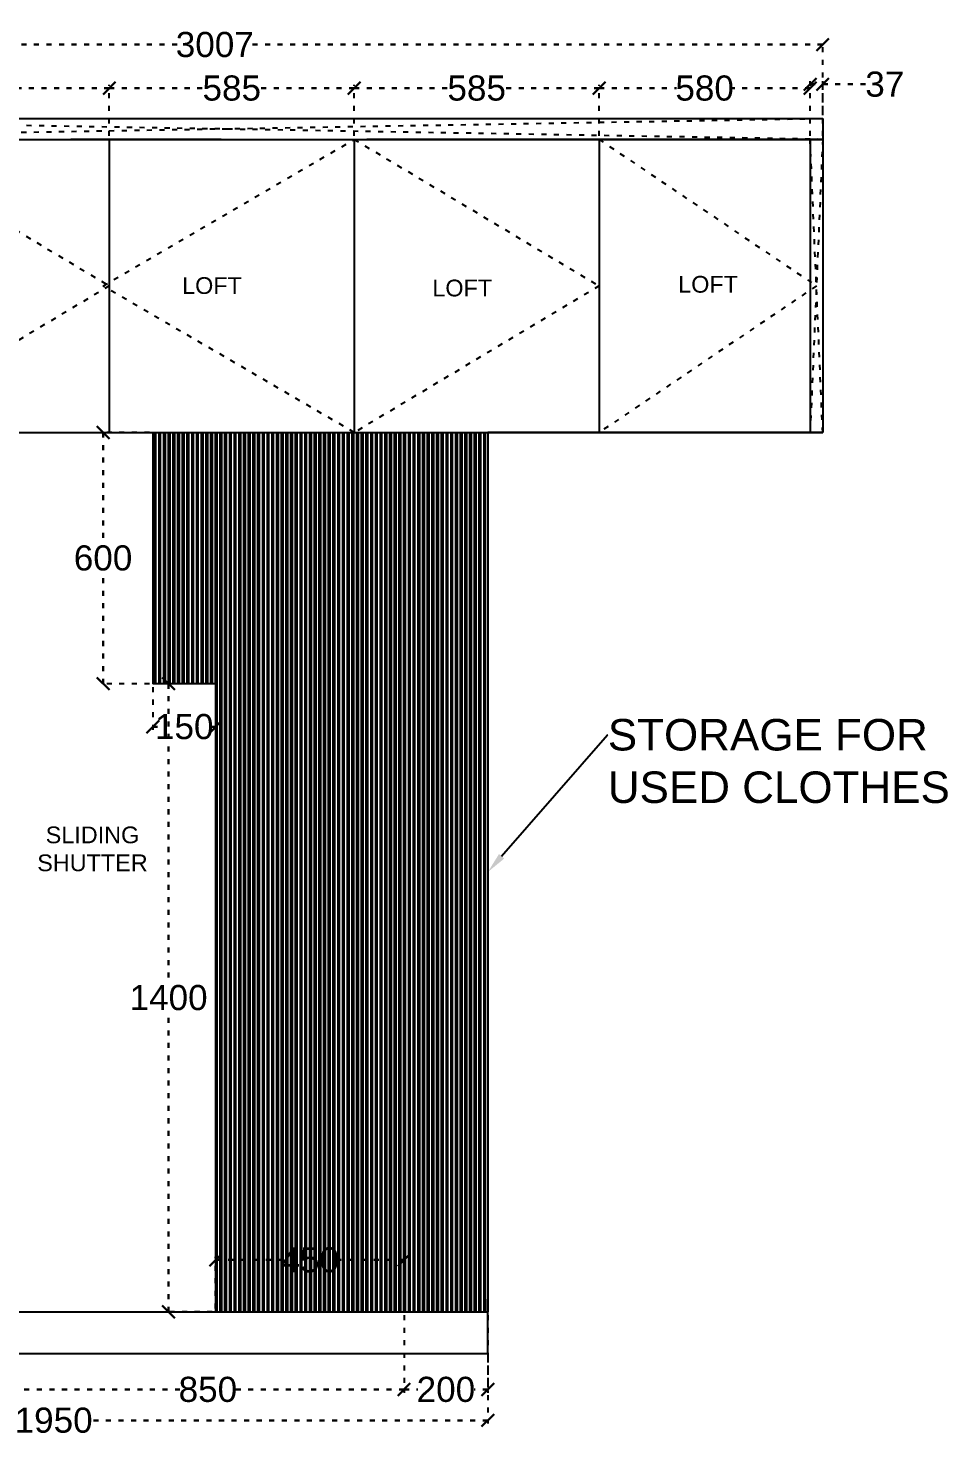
# Model space of a CAD drawing. Header units: millimetres. Extents: x 220712 to 1505573, y -354410 to 241923.
# Drawn here: x 274311 to 276508, y 85103 to 88467 of the extents above; entities that cross this region are included whole.
import ezdxf
from ezdxf import colors
from ezdxf.entities.mleader import LeaderData, LeaderLine
from ezdxf.math import Vec2, Vec3

# ---------------------------------------------------------------- set-up
doc = ezdxf.new("R2010")
doc.units = ezdxf.units.MM
doc.header["$MEASUREMENT"] = 0
doc.linetypes.add('ACAD_ISO03W100', pattern=[30, 12, -18])
doc.layers.add('Walls', color=253, linetype='Continuous')
doc.styles.get("Standard").update_dxf_attribs({"font": 'arial.ttf'})
doc.dimstyles.get("Standard").update_dxf_attribs({"dimtxt": 60, "dimasz": 30, "dimexe": 7.75, "dimexo": 8.13, "dimgap": 0.63, "dimtad": 0, "dimtih": 1, "dimtoh": 1, "dimdec": 0, "dimzin": 0, "dimtxsty": 'Standard', "dimblk": 'OBLIQUE', "dimcen": 2.25, "dimclrd": 1, "dimclre": 1, "dimclrt": 1, "dimadec": 0, "dimazin": 0, "dimtfac": 1, "dimtdec": 0, "dimtofl": 0, "dimtmove": 0, "dimatfit": 3, "dimfxl": 1, "dimtolj": 1, "dimtzin": 0, "dimlwd": 30, "dimarcsym": 0})

# ---------------------------------------------------------------- blocks, each defined once
blk = doc.blocks.new('_Oblique')
at = {"color": 0, "linetype": 'ByBlock', "lineweight": -2}
blk.add_line((-0.5, -0.5), (0.5, 0.5), dxfattribs=at)
blk = doc.blocks.new('*D2123')
at = {"layer": 'Defpoints', "color": 0, "linetype": 'ACAD_ISO03W100', "lineweight": -2, "transparency": 16777216}
for p in [(276178.9, 88333.3), (276178.9, 88201.8), (276208.9, 88201.8)]:
    blk.add_point(p, dxfattribs=at)
at = {"layer": 'Walls', "color": 1, "linetype": 'ACAD_ISO03W100', "lineweight": -2, "transparency": 16777216}
for p, q in [((276178.9, 88209.9), (276178.9, 88341.1)), ((276208.9, 88209.9), (276208.9, 88341.1))]:
    blk.add_line(p, q, dxfattribs=at)
at = {"layer": 'Walls', "color": 1, "linetype": 'ACAD_ISO03W100', "lineweight": 30, "transparency": 16777216}
for p, q in [((276178.9, 88333.3), (276208.9, 88333.3)), ((276208.9, 88333.3), (276313.7, 88333.3))]:
    blk.add_line(p, q, dxfattribs=at)
at = {"layer": 'Walls', "color": 1, "linetype": 'ACAD_ISO03W100', "lineweight": 30, "transparency": 16777216, "xscale": 30, "yscale": 30, "zscale": 30, "rotation": 180}
blk.add_blockref('_Oblique', (276178.9, 88333.3), dxfattribs=at)
at = {"layer": 'Walls', "color": 1, "linetype": 'ACAD_ISO03W100', "lineweight": 30, "transparency": 16777216, "xscale": 30, "yscale": 30, "zscale": 30}
blk.add_blockref('_Oblique', (276208.9, 88333.3), dxfattribs=at)
at = {"layer": 'Walls', "color": 1, "linetype": 'ACAD_ISO03W100', "transparency": 16777216, "insert": (276357.2, 88333.3), "char_height": 60, "attachment_point": 5}
blk.add_mtext('\\A1;37', dxfattribs=at)
blk = doc.blocks.new('*D2158')
at = {"layer": 'Defpoints', "color": 0, "linetype": 'ACAD_ISO03W100', "lineweight": -2, "transparency": 16777216}
for p in [(274271.9, 85401.8), (275208.9, 85401.8), (275208.9, 85216.1)]:
    blk.add_point(p, dxfattribs=at)
at = {"layer": 'Walls', "color": 1, "linetype": 'ACAD_ISO03W100', "lineweight": -2, "transparency": 16777216}
for p, q in [((274271.9, 85393.7), (274271.9, 85208.3)), ((275208.9, 85393.7), (275208.9, 85208.3))]:
    blk.add_line(p, q, dxfattribs=at)
at = {"layer": 'Walls', "color": 1, "linetype": 'ACAD_ISO03W100', "lineweight": 30, "transparency": 16777216}
for p, q in [((274271.9, 85216.1), (274673.6, 85216.1)), ((275208.9, 85216.1), (274807.3, 85216.1))]:
    blk.add_line(p, q, dxfattribs=at)
at = {"layer": 'Walls', "color": 1, "linetype": 'ACAD_ISO03W100', "lineweight": 30, "transparency": 16777216, "xscale": 30, "yscale": 30, "zscale": 30, "rotation": 180}
blk.add_blockref('_Oblique', (274271.9, 85216.1), dxfattribs=at)
at = {"layer": 'Walls', "color": 1, "linetype": 'ACAD_ISO03W100', "lineweight": 30, "transparency": 16777216, "xscale": 30, "yscale": 30, "zscale": 30}
blk.add_blockref('_Oblique', (275208.9, 85216.1), dxfattribs=at)
at = {"layer": 'Walls', "color": 1, "linetype": 'ACAD_ISO03W100', "transparency": 16777216, "insert": (274740.4, 85216.1), "char_height": 60, "attachment_point": 5}
blk.add_mtext('\\A1;850', dxfattribs=at)
blk = doc.blocks.new('*D2159')
at = {"layer": 'Defpoints', "color": 0, "linetype": 'ACAD_ISO03W100', "lineweight": -2, "transparency": 16777216}
for p in [(275208.9, 85401.8), (275408.9, 85401.8), (275408.9, 85216.1)]:
    blk.add_point(p, dxfattribs=at)
at = {"layer": 'Walls', "color": 1, "linetype": 'ACAD_ISO03W100', "lineweight": -2, "transparency": 16777216}
for p, q in [((275208.9, 85393.7), (275208.9, 85208.3)), ((275408.9, 85393.7), (275408.9, 85208.3))]:
    blk.add_line(p, q, dxfattribs=at)
at = {"layer": 'Walls', "color": 1, "linetype": 'ACAD_ISO03W100', "lineweight": 30, "transparency": 16777216}
for p, q in [((275208.9, 85216.1), (275241.6, 85216.1)), ((275408.9, 85216.1), (275376.2, 85216.1))]:
    blk.add_line(p, q, dxfattribs=at)
at = {"layer": 'Walls', "color": 1, "linetype": 'ACAD_ISO03W100', "lineweight": 30, "transparency": 16777216, "xscale": 30, "yscale": 30, "zscale": 30, "rotation": 180}
blk.add_blockref('_Oblique', (275208.9, 85216.1), dxfattribs=at)
at = {"layer": 'Walls', "color": 1, "linetype": 'ACAD_ISO03W100', "lineweight": 30, "transparency": 16777216, "xscale": 30, "yscale": 30, "zscale": 30}
blk.add_blockref('_Oblique', (275408.9, 85216.1), dxfattribs=at)
at = {"layer": 'Walls', "color": 1, "linetype": 'ACAD_ISO03W100', "transparency": 16777216, "insert": (275308.9, 85216.1), "char_height": 60, "attachment_point": 5}
blk.add_mtext('\\A1;200', dxfattribs=at)
blk = doc.blocks.new('*D2078')
at = {"layer": 'Defpoints', "color": 0, "linetype": 'ACAD_ISO03W100', "lineweight": -2, "transparency": 16777216}
for p in [(273334.9, 85301), (275408.9, 85301), (273334.9, 85142.5)]:
    blk.add_point(p, dxfattribs=at)
at = {"layer": 'Walls', "color": 1, "linetype": 'ACAD_ISO03W100', "lineweight": -2, "transparency": 16777216}
for p, q in [((273334.9, 85292.9), (273334.9, 85134.8)), ((275408.9, 85292.9), (275408.9, 85134.8))]:
    blk.add_line(p, q, dxfattribs=at)
at = {"layer": 'Walls', "color": 1, "linetype": 'ACAD_ISO03W100', "lineweight": 30, "transparency": 16777216}
for p, q in [((273334.9, 85142.5), (274284.6, 85142.5)), ((275408.9, 85142.5), (274459.2, 85142.5))]:
    blk.add_line(p, q, dxfattribs=at)
at = {"layer": 'Walls', "color": 1, "linetype": 'ACAD_ISO03W100', "lineweight": 30, "transparency": 16777216, "xscale": 30, "yscale": 30, "zscale": 30, "rotation": 180}
blk.add_blockref('_Oblique', (273334.9, 85142.5), dxfattribs=at)
at = {"layer": 'Walls', "color": 1, "linetype": 'ACAD_ISO03W100', "lineweight": 30, "transparency": 16777216, "xscale": 30, "yscale": 30, "zscale": 30}
blk.add_blockref('_Oblique', (275408.9, 85142.5), dxfattribs=at)
at = {"layer": 'Walls', "color": 1, "linetype": 'ACAD_ISO03W100', "transparency": 16777216, "insert": (274371.9, 85142.5), "char_height": 60, "attachment_point": 5}
blk.add_mtext('\\A1;1950', dxfattribs=at)
blk = doc.blocks.new('*D2318')
at = {"layer": 'Defpoints', "color": 0, "linetype": 'ACAD_ISO03W100', "lineweight": -2, "transparency": 16777216}
for p in [(276208.9, 88428), (273304.9, 88251.8), (276208.9, 88251.8)]:
    blk.add_point(p, dxfattribs=at)
at = {"layer": 'Walls', "color": 1, "linetype": 'ACAD_ISO03W100', "lineweight": -2, "transparency": 16777216}
for p, q in [((273304.9, 88259.9), (273304.9, 88435.8)), ((276208.9, 88259.9), (276208.9, 88435.8))]:
    blk.add_line(p, q, dxfattribs=at)
at = {"layer": 'Walls', "color": 1, "linetype": 'ACAD_ISO03W100', "lineweight": 30, "transparency": 16777216}
for p, q in [((273304.9, 88428), (274666.7, 88428)), ((276208.9, 88428), (274847.1, 88428))]:
    blk.add_line(p, q, dxfattribs=at)
at = {"layer": 'Walls', "color": 1, "linetype": 'ACAD_ISO03W100', "lineweight": 30, "transparency": 16777216, "xscale": 30, "yscale": 30, "zscale": 30, "rotation": 180}
blk.add_blockref('_Oblique', (273304.9, 88428), dxfattribs=at)
at = {"layer": 'Walls', "color": 1, "linetype": 'ACAD_ISO03W100', "lineweight": 30, "transparency": 16777216, "xscale": 30, "yscale": 30, "zscale": 30}
blk.add_blockref('_Oblique', (276208.9, 88428), dxfattribs=at)
at = {"layer": 'Walls', "color": 1, "linetype": 'ACAD_ISO03W100', "lineweight": -2, "transparency": 16777216, "insert": (274756.9, 88428), "char_height": 60, "attachment_point": 5}
blk.add_mtext('\\A1;3007', dxfattribs=at)
blk = doc.blocks.new('*D2320')
at = {"layer": 'Defpoints', "color": 0, "linetype": 'ACAD_ISO03W100', "lineweight": -2, "transparency": 16777216}
for p in [(274504.9, 88324), (273919.9, 88201.8), (274504.9, 88201.8)]:
    blk.add_point(p, dxfattribs=at)
at = {"layer": 'Walls', "color": 1, "linetype": 'ACAD_ISO03W100', "lineweight": -2, "transparency": 16777216}
for p, q in [((273919.9, 88209.9), (273919.9, 88331.8)), ((274504.9, 88209.9), (274504.9, 88331.8))]:
    blk.add_line(p, q, dxfattribs=at)
at = {"layer": 'Walls', "color": 1, "linetype": 'ACAD_ISO03W100', "lineweight": 30, "transparency": 16777216}
for p, q in [((273919.9, 88324), (274145.3, 88324)), ((274504.9, 88324), (274279.6, 88324))]:
    blk.add_line(p, q, dxfattribs=at)
at = {"layer": 'Walls', "color": 1, "linetype": 'ACAD_ISO03W100', "lineweight": 30, "transparency": 16777216, "xscale": 30, "yscale": 30, "zscale": 30, "rotation": 180}
blk.add_blockref('_Oblique', (273919.9, 88324), dxfattribs=at)
at = {"layer": 'Walls', "color": 1, "linetype": 'ACAD_ISO03W100', "lineweight": 30, "transparency": 16777216, "xscale": 30, "yscale": 30, "zscale": 30}
blk.add_blockref('_Oblique', (274504.9, 88324), dxfattribs=at)
at = {"layer": 'Walls', "color": 1, "linetype": 'ACAD_ISO03W100', "lineweight": -2, "transparency": 16777216, "insert": (274212.4, 88324), "char_height": 60, "attachment_point": 5}
blk.add_mtext('\\A1;585', dxfattribs=at)
blk = doc.blocks.new('*D2321')
at = {"layer": 'Defpoints', "color": 0, "linetype": 'ACAD_ISO03W100', "lineweight": -2, "transparency": 16777216}
for p in [(275089.9, 88324), (274504.9, 88201.8), (275089.9, 88201.8)]:
    blk.add_point(p, dxfattribs=at)
at = {"layer": 'Walls', "color": 1, "linetype": 'ACAD_ISO03W100', "lineweight": -2, "transparency": 16777216}
for p, q in [((274504.9, 88209.9), (274504.9, 88331.8)), ((275089.9, 88209.9), (275089.9, 88331.8))]:
    blk.add_line(p, q, dxfattribs=at)
at = {"layer": 'Walls', "color": 1, "linetype": 'ACAD_ISO03W100', "lineweight": 30, "transparency": 16777216}
for p, q in [((274504.9, 88324), (274730.3, 88324)), ((275089.9, 88324), (274864.6, 88324))]:
    blk.add_line(p, q, dxfattribs=at)
at = {"layer": 'Walls', "color": 1, "linetype": 'ACAD_ISO03W100', "lineweight": 30, "transparency": 16777216, "xscale": 30, "yscale": 30, "zscale": 30, "rotation": 180}
blk.add_blockref('_Oblique', (274504.9, 88324), dxfattribs=at)
at = {"layer": 'Walls', "color": 1, "linetype": 'ACAD_ISO03W100', "lineweight": 30, "transparency": 16777216, "xscale": 30, "yscale": 30, "zscale": 30}
blk.add_blockref('_Oblique', (275089.9, 88324), dxfattribs=at)
at = {"layer": 'Walls', "color": 1, "linetype": 'ACAD_ISO03W100', "lineweight": -2, "transparency": 16777216, "insert": (274797.4, 88324), "char_height": 60, "attachment_point": 5}
blk.add_mtext('\\A1;585', dxfattribs=at)
blk = doc.blocks.new('*D2322')
at = {"layer": 'Defpoints', "color": 0, "linetype": 'ACAD_ISO03W100', "lineweight": -2, "transparency": 16777216}
for p in [(275674.9, 88324), (275089.9, 88201.8), (275674.9, 88201.8)]:
    blk.add_point(p, dxfattribs=at)
at = {"layer": 'Walls', "color": 1, "linetype": 'ACAD_ISO03W100', "lineweight": -2, "transparency": 16777216}
for p, q in [((275089.9, 88209.9), (275089.9, 88331.8)), ((275674.9, 88209.9), (275674.9, 88331.8))]:
    blk.add_line(p, q, dxfattribs=at)
at = {"layer": 'Walls', "color": 1, "linetype": 'ACAD_ISO03W100', "lineweight": 30, "transparency": 16777216}
for p, q in [((275089.9, 88324), (275315.3, 88324)), ((275674.9, 88324), (275449.6, 88324))]:
    blk.add_line(p, q, dxfattribs=at)
at = {"layer": 'Walls', "color": 1, "linetype": 'ACAD_ISO03W100', "lineweight": 30, "transparency": 16777216, "xscale": 30, "yscale": 30, "zscale": 30, "rotation": 180}
blk.add_blockref('_Oblique', (275089.9, 88324), dxfattribs=at)
at = {"layer": 'Walls', "color": 1, "linetype": 'ACAD_ISO03W100', "lineweight": 30, "transparency": 16777216, "xscale": 30, "yscale": 30, "zscale": 30}
blk.add_blockref('_Oblique', (275674.9, 88324), dxfattribs=at)
at = {"layer": 'Walls', "color": 1, "linetype": 'ACAD_ISO03W100', "lineweight": -2, "transparency": 16777216, "insert": (275382.4, 88324), "char_height": 60, "attachment_point": 5}
blk.add_mtext('\\A1;585', dxfattribs=at)
blk = doc.blocks.new('*D2323')
at = {"layer": 'Defpoints', "color": 0, "linetype": 'ACAD_ISO03W100', "lineweight": -2, "transparency": 16777216}
for p in [(276178.9, 88324), (275674.9, 88201.8), (276178.9, 88201.8)]:
    blk.add_point(p, dxfattribs=at)
at = {"layer": 'Walls', "color": 1, "linetype": 'ACAD_ISO03W100', "lineweight": -2, "transparency": 16777216}
for p, q in [((275674.9, 88209.9), (275674.9, 88331.8)), ((276178.9, 88209.9), (276178.9, 88331.8))]:
    blk.add_line(p, q, dxfattribs=at)
at = {"layer": 'Walls', "color": 1, "linetype": 'ACAD_ISO03W100', "lineweight": 30, "transparency": 16777216}
for p, q in [((275674.9, 88324), (275860.1, 88324)), ((276178.9, 88324), (275993.7, 88324))]:
    blk.add_line(p, q, dxfattribs=at)
at = {"layer": 'Walls', "color": 1, "linetype": 'ACAD_ISO03W100', "lineweight": 30, "transparency": 16777216, "xscale": 30, "yscale": 30, "zscale": 30, "rotation": 180}
blk.add_blockref('_Oblique', (275674.9, 88324), dxfattribs=at)
at = {"layer": 'Walls', "color": 1, "linetype": 'ACAD_ISO03W100', "lineweight": 30, "transparency": 16777216, "xscale": 30, "yscale": 30, "zscale": 30}
blk.add_blockref('_Oblique', (276178.9, 88324), dxfattribs=at)
at = {"layer": 'Walls', "color": 1, "linetype": 'ACAD_ISO03W100', "lineweight": -2, "transparency": 16777216, "insert": (275926.9, 88324), "char_height": 60, "attachment_point": 5}
blk.add_mtext('\\A1;580', dxfattribs=at)
blk = doc.blocks.new('*D2368')
at = {"layer": 'Defpoints', "color": 0, "linetype": 'ACAD_ISO03W100', "lineweight": -2, "transparency": 16777216}
for p in [(274608.9, 87501.8), (274490, 86901.8), (274608.9, 86901.8)]:
    blk.add_point(p, dxfattribs=at)
at = {"layer": 'Walls', "color": 1, "linetype": 'ACAD_ISO03W100', "lineweight": -2, "transparency": 16777216}
for p, q in [((274600.8, 87501.8), (274482.3, 87501.8)), ((274600.8, 86901.8), (274482.3, 86901.8))]:
    blk.add_line(p, q, dxfattribs=at)
at = {"layer": 'Walls', "color": 1, "linetype": 'ACAD_ISO03W100', "lineweight": 30, "transparency": 16777216}
for p, q in [((274490, 87501.8), (274490, 87233.1)), ((274490, 86901.8), (274490, 87170.5))]:
    blk.add_line(p, q, dxfattribs=at)
at = {"layer": 'Walls', "color": 1, "linetype": 'ACAD_ISO03W100', "lineweight": 30, "transparency": 16777216, "xscale": 30, "yscale": 30, "zscale": 30}
for p, rotation in [((274490, 87501.8), 90), ((274490, 86901.8), 270)]:
    blk.add_blockref('_Oblique', p, dxfattribs=dict(at, rotation=rotation))
at = {"layer": 'Walls', "color": 1, "linetype": 'ACAD_ISO03W100', "lineweight": -2, "transparency": 16777216, "insert": (274490, 87201.8), "char_height": 60, "attachment_point": 5}
blk.add_mtext('\\A1;600', dxfattribs=at)
blk = doc.blocks.new('*D2369')
at = {"layer": 'Defpoints', "color": 0, "linetype": 'ACAD_ISO03W100', "lineweight": -2, "transparency": 16777216}
for p in [(274608.9, 86901.8), (274758.9, 86901.8), (274758.9, 86799)]:
    blk.add_point(p, dxfattribs=at)
at = {"layer": 'Walls', "color": 1, "linetype": 'ACAD_ISO03W100', "lineweight": -2, "transparency": 16777216}
for p, q in [((274608.9, 86893.7), (274608.9, 86791.2)), ((274758.9, 86893.7), (274758.9, 86791.2))]:
    blk.add_line(p, q, dxfattribs=at)
at = {"layer": 'Walls', "color": 1, "linetype": 'ACAD_ISO03W100', "lineweight": 30, "transparency": 16777216}
for p, q in [((274608.9, 86799), (274619.9, 86799)), ((274758.9, 86799), (274747.9, 86799))]:
    blk.add_line(p, q, dxfattribs=at)
at = {"layer": 'Walls', "color": 1, "linetype": 'ACAD_ISO03W100', "lineweight": 30, "transparency": 16777216, "xscale": 30, "yscale": 30, "zscale": 30, "rotation": 180}
blk.add_blockref('_Oblique', (274608.9, 86799), dxfattribs=at)
at = {"layer": 'Walls', "color": 1, "linetype": 'ACAD_ISO03W100', "lineweight": 30, "transparency": 16777216, "xscale": 30, "yscale": 30, "zscale": 30}
blk.add_blockref('_Oblique', (274758.9, 86799), dxfattribs=at)
at = {"layer": 'Walls', "color": 1, "linetype": 'ACAD_ISO03W100', "lineweight": -2, "transparency": 16777216, "insert": (274683.9, 86799), "char_height": 60, "attachment_point": 5}
blk.add_mtext('\\A1;150', dxfattribs=at)
blk = doc.blocks.new('*D2370')
at = {"layer": 'Defpoints', "color": 0, "linetype": 'ACAD_ISO03W100', "lineweight": -2, "transparency": 16777216}
for p in [(275208.9, 85525.5), (274758.9, 85401.8), (275208.9, 85401.8)]:
    blk.add_point(p, dxfattribs=at)
at = {"layer": 'Walls', "color": 1, "linetype": 'ACAD_ISO03W100', "lineweight": -2, "transparency": 16777216}
for p, q in [((274758.9, 85409.9), (274758.9, 85533.2)), ((275208.9, 85409.9), (275208.9, 85533.2))]:
    blk.add_line(p, q, dxfattribs=at)
at = {"layer": 'Walls', "color": 1, "linetype": 'ACAD_ISO03W100', "lineweight": 30, "transparency": 16777216}
for p, q in [((274758.9, 85525.5), (274915.9, 85525.5)), ((275208.9, 85525.5), (275051.9, 85525.5))]:
    blk.add_line(p, q, dxfattribs=at)
at = {"layer": 'Walls', "color": 1, "linetype": 'ACAD_ISO03W100', "lineweight": 30, "transparency": 16777216, "xscale": 30, "yscale": 30, "zscale": 30, "rotation": 180}
blk.add_blockref('_Oblique', (274758.9, 85525.5), dxfattribs=at)
at = {"layer": 'Walls', "color": 1, "linetype": 'ACAD_ISO03W100', "lineweight": 30, "transparency": 16777216, "xscale": 30, "yscale": 30, "zscale": 30}
blk.add_blockref('_Oblique', (275208.9, 85525.5), dxfattribs=at)
at = {"layer": 'Walls', "color": 1, "linetype": 'ACAD_ISO03W100', "lineweight": -2, "transparency": 16777216, "insert": (274983.9, 85525.5), "char_height": 60, "attachment_point": 5}
blk.add_mtext('\\A1;450', dxfattribs=at)
blk = doc.blocks.new('*D2373')
at = {"layer": 'Defpoints', "color": 0, "linetype": 'ACAD_ISO03W100', "lineweight": -2, "transparency": 16777216}
for p in [(274758.9, 86901.8), (274646.5, 85401.8), (274758.9, 85401.8)]:
    blk.add_point(p, dxfattribs=at)
at = {"layer": 'Walls', "color": 1, "linetype": 'ACAD_ISO03W100', "lineweight": -2, "transparency": 16777216}
for p, q in [((274750.8, 86901.8), (274638.8, 86901.8)), ((274750.8, 85401.8), (274638.8, 85401.8))]:
    blk.add_line(p, q, dxfattribs=at)
at = {"layer": 'Walls', "color": 1, "linetype": 'ACAD_ISO03W100', "lineweight": 30, "transparency": 16777216}
for p, q in [((274646.5, 86901.8), (274646.5, 86183.1)), ((274646.5, 85401.8), (274646.5, 86120.5))]:
    blk.add_line(p, q, dxfattribs=at)
at = {"layer": 'Walls', "color": 1, "linetype": 'ACAD_ISO03W100', "lineweight": 30, "transparency": 16777216, "xscale": 30, "yscale": 30, "zscale": 30}
for p, rotation in [((274646.5, 86901.8), 90), ((274646.5, 85401.8), 270)]:
    blk.add_blockref('_Oblique', p, dxfattribs=dict(at, rotation=rotation))
at = {"layer": 'Walls', "color": 1, "linetype": 'ACAD_ISO03W100', "lineweight": -2, "transparency": 16777216, "insert": (274646.5, 86151.8), "char_height": 60, "attachment_point": 5}
blk.add_mtext('\\A1;1400', dxfattribs=at)

msp = doc.modelspace()

# ---------------------------------------------------------------- hatches: boundary and pattern name
at = {"layer": 'Walls', "linetype": 'ACAD_ISO03W100', "lineweight": -2, "true_color": 0x939598}
h = msp.add_hatch(dxfattribs=at)
h.set_pattern_fill('ANSI32', color=252, scale=30, angle=45)
h.paths.add_polyline_path([(275208.9, 87501.8), (274608.9, 87501.8), (274608.9, 86901.8), (274758.9, 86901.8), (274758.9, 85401.8), (275208.9, 85401.8)])
h.paths.add_polyline_path([(273784.9, 87501.8), (273334.9, 87501.8), (273334.9, 85401.8), (273934.9, 85401.8), (273934.9, 86001.8), (273784.9, 86001.8)])
h.paths.add_polyline_path([(274900.5, 85463.2), (275070.3, 85463.2), (275070.3, 85586.9), (274900.5, 85586.9)], flags=24)
h.paths.add_polyline_path([(273550.4, 85396.2), (273720.3, 85396.2), (273720.3, 85519.9), (273550.4, 85519.9)], flags=9)
h.paths.add_polyline_path([(273476.5, 87256.7), (273646.3, 87256.7), (273646.3, 87380.4), (273476.5, 87380.4)], flags=24)
h = msp.add_hatch(dxfattribs=at)
h.set_pattern_fill('ANSI32', color=252, scale=30, angle=45)
h.paths.add_polyline_path([(275408.9, 87501.8), (275208.9, 87501.8), (275208.9, 85401.8), (275408.9, 85401.8)])

# ---------------------------------------------------------------- linework, layer by layer
at = {"layer": 'Walls', "color": 18, "true_color": 0x000000}
for p, q in [((273304.9, 88251.8), (276208.9, 88251.8)), ((276208.9, 88251.8), (276208.9, 87501.8)), ((273304.9, 88201.8), (276208.9, 88201.8)), ((274771.9, 88201.8), (274412.7, 88201.8)), ((274504.9, 88201.8), (274504.9, 87501.8)), ((275089.9, 88201.8), (275089.9, 87501.8)), ((275482.9, 88201.8), (275119.9, 88201.8)), ((276208.9, 88201.8), (275482.9, 88201.8)), ((275482.9, 88201.8), (275845.9, 88201.8)), ((275674.9, 88201.8), (275674.9, 87501.8)), ((276178.9, 88201.8), (276178.9, 87501.8)), ((273304.9, 87501.8), (276208.9, 87501.8)), ((274608.9, 87501.8), (274608.9, 86901.8)), ((275208.9, 87501.8), (275208.9, 85401.8)), ((276208.9, 87501.8), (275408.9, 87501.8)), ((275408.9, 87501.8), (275408.9, 85401.8)), ((276208.9, 87501.8), (276178.9, 87501.8)), ((276178.9, 87501.8), (276208.9, 87501.8)), ((274758.9, 86901.8), (274608.9, 86901.8)), ((274758.9, 86901.8), (274758.9, 85401.8)), ((275408.9, 85301.8), (275408.9, 85431.8)), ((273304.9, 85401.8), (275408.9, 85401.8)), ((273304.9, 85301.8), (275408.9, 85301.8))]:
    msp.add_line(p, q, dxfattribs=at)
at = {"layer": 'Walls', "color": 240, "linetype": 'ACAD_ISO03W100', "true_color": 0xed1f24}
for p, q in [((276208.9, 88201.8), (276178.9, 87501.8)), ((276208.9, 87501.8), (276178.9, 88201.8))]:
    msp.add_line(p, q, dxfattribs=at)
at = {"layer": 'Walls', "color": 242, "linetype": 'ACAD_ISO03W100', "lineweight": -2, "true_color": 0xcd2027}
msp.add_lwpolyline([(273304.9, 88201.8), (276208.9, 88251.8), (276208.9, 88201.8), (273304.9, 88251.8)], dxfattribs=at)
at = {"layer": 'Walls', "color": 9, "linetype": 'ACAD_ISO03W100', "lineweight": -2, "true_color": 0xc7c8ca}
for points in [[(273919.9, 88201.8), (274504.9, 87851.8), (273919.9, 87501.8), (273319.9, 87851.8), (273919.9, 88201.8)], [(275089.9, 88201.8), (275674.9, 87851.8), (275089.9, 87501.8), (274489.9, 87851.8), (275089.9, 88201.8)], [(275674.9, 88201.8), (276193.9, 87851.8), (275674.9, 87501.8)]]:
    msp.add_lwpolyline(points, dxfattribs=at)

# ---------------------------------------------------------------- texts
at = {"color": 7, "char_height": 40, "attachment_point": 1}
for s, insert in [('LOFT', (275863.8, 87875.7)), ('LOFT', (274678.8, 87872.7)), ('LOFT', (275276.5, 87866.8)), ('\\pxqc;SLIDING SHUTTER', (274341.5, 86560.7))]:
    msp.add_mtext_dynamic_manual_height_columns(s, width=246.425, gutter_width=1213, heights=[0], dxfattribs=dict(at, insert=insert))

# ---------------------------------------------------------------- dimensions: what is measured, and where the dimension line sits
at = {"layer": 'Walls', "color": 242, "linetype": 'ACAD_ISO03W100', "lineweight": -2, "true_color": 0xcd2027}
dim = msp.add_linear_dim(base=(276208.9, 88428), p1=(273304.9, 88251.8), p2=(276208.9, 88251.8), text='3007', dimstyle='Standard', dxfattribs=at)
dim.commit()
dim.dimension.update_dxf_attribs({"geometry": '*D2318', "text_midpoint": (274756.9, 88428), "dimtype": 160})
for base, p1, p2, picture, middle in [((274504.9, 88324), (273919.9, 88201.8), (274504.9, 88201.8), '*D2320', (274212.4, 88324)), ((275089.9, 88324), (274504.9, 88201.8), (275089.9, 88201.8), '*D2321', (274797.4, 88324)), ((275674.9, 88324), (275089.9, 88201.8), (275674.9, 88201.8), '*D2322', (275382.4, 88324))]:
    dim = msp.add_linear_dim(base=base, p1=p1, p2=p2, dimstyle='Standard', dxfattribs=at)
    dim.commit()
    dim.dimension.update_dxf_attribs({"geometry": picture, "text_midpoint": middle})
dim = msp.add_linear_dim(base=(276178.9, 88324), p1=(275674.9, 88201.8), p2=(276178.9, 88201.8), text='580', dimstyle='Standard', dxfattribs=at)
dim.commit()
dim.dimension.update_dxf_attribs({"geometry": '*D2323', "text_midpoint": (275926.9, 88324)})
at = {"layer": 'Walls', "color": 18, "linetype": 'ACAD_ISO03W100', "true_color": 0x000000}
dim = msp.add_linear_dim(base=(276178.9, 88333.3), p1=(276208.9, 88201.8), p2=(276178.9, 88201.8), text='37', dimstyle='Standard', dxfattribs=at)
dim.commit()
dim.dimension.update_dxf_attribs({"geometry": '*D2123', "text_midpoint": (276357.2, 88333.3), "dimtype": 160})
at = {"layer": 'Walls', "color": 9, "linetype": 'ACAD_ISO03W100', "lineweight": -2, "true_color": 0xc7c8ca}
dim = msp.add_linear_dim(base=(274490, 86901.8), p1=(274608.9, 87501.8), p2=(274608.9, 86901.8), angle=90, dimstyle='Standard', dxfattribs=at)
dim.commit()
dim.dimension.update_dxf_attribs({"geometry": '*D2368', "text_midpoint": (274490, 87201.8)})
dim = msp.add_linear_dim(base=(274646.5, 85401.8), p1=(274758.9, 86901.8), p2=(274758.9, 85401.8), angle=90, text='1400', dimstyle='Standard', dxfattribs=at)
dim.commit()
dim.dimension.update_dxf_attribs({"geometry": '*D2373', "text_midpoint": (274646.5, 86151.8), "dimtype": 160})
for base, p1, p2, picture, middle in [((274758.9, 86799), (274608.9, 86901.8), (274758.9, 86901.8), '*D2369', (274683.9, 86799)), ((275208.9, 85525.5), (274758.9, 85401.8), (275208.9, 85401.8), '*D2370', (274983.9, 85525.5))]:
    dim = msp.add_linear_dim(base=base, p1=p1, p2=p2, dimstyle='Standard', dxfattribs=at)
    dim.commit()
    dim.dimension.update_dxf_attribs({"geometry": picture, "text_midpoint": middle})
at = {"layer": 'Walls', "color": 0, "linetype": 'ACAD_ISO03W100'}
dim = msp.add_linear_dim(base=(275208.9, 85216.1), p1=(274271.9, 85401.8), p2=(275208.9, 85401.8), text='850', dimstyle='Standard', dxfattribs=at)
dim.commit()
dim.dimension.update_dxf_attribs({"geometry": '*D2158', "text_midpoint": (274740.4, 85216.1)})
dim = msp.add_linear_dim(base=(275408.9, 85216.1), p1=(275208.9, 85401.8), p2=(275408.9, 85401.8), dimstyle='Standard', dxfattribs=at)
dim.commit()
dim.dimension.update_dxf_attribs({"geometry": '*D2159', "text_midpoint": (275308.9, 85216.1)})
dim = msp.add_linear_dim(base=(273334.9, 85142.5), p1=(275408.9, 85301), p2=(273334.9, 85301), text='1950', dimstyle='Standard', dxfattribs=at)
dim.commit()
dim.dimension.update_dxf_attribs({"geometry": '*D2078', "text_midpoint": (274371.9, 85142.5), "dimtype": 160})

# ---------------------------------------------------------------- leaders
at = {"layer": 'Walls', "color": 0}
ml = msp.add_multileader_mtext('Standard', dxfattribs=at)
ml.set_content('STORAGE FOR\\PUSED CLOTHES')
ml.set_leader_properties()
ml.build(insert=Vec2(0, 0))
ml.multileader.update_dxf_attribs({"dogleg_length": 0.36, "arrow_head_size": 50.2})
ctx = ml.context
ctx.base_point, ctx.char_height, ctx.arrow_head_size, ctx.landing_gap_size, ctx.plane_origin = Vec3(275695.6, 86779.3), 75.18, 50.2, 0.09, Vec3(275408.9, 86451.8)
notes = []
notes.append((ctx, [(0, (1, 1, 0), (275695.2, 86779.3), (1, 0), 0.36, [(0, [(275408.9, 86451.8)], 0, [])])]))
ctx.mtext.insert, ctx.mtext.flow_direction = Vec3(275695.7, 86817.5), 5
for ctx, leaders in notes:
    for number, flags, end, landing, length, lines in leaders:
        leader = LeaderData()
        leader.index, (leader.has_last_leader_line, leader.has_dogleg_vector, leader.attachment_direction) = number, flags
        leader.last_leader_point, leader.dogleg_vector, leader.dogleg_length = Vec3(end), Vec3(landing), length
        for number, points, colour, breaks in lines:
            line = LeaderLine()
            line.index, line.vertices, line.color, line.breaks = number, Vec3.list(points), colors.encode_raw_color(colour), breaks
            leader.lines.append(line)
        ctx.leaders.append(leader)

doc.saveas('drawing.dxf')
